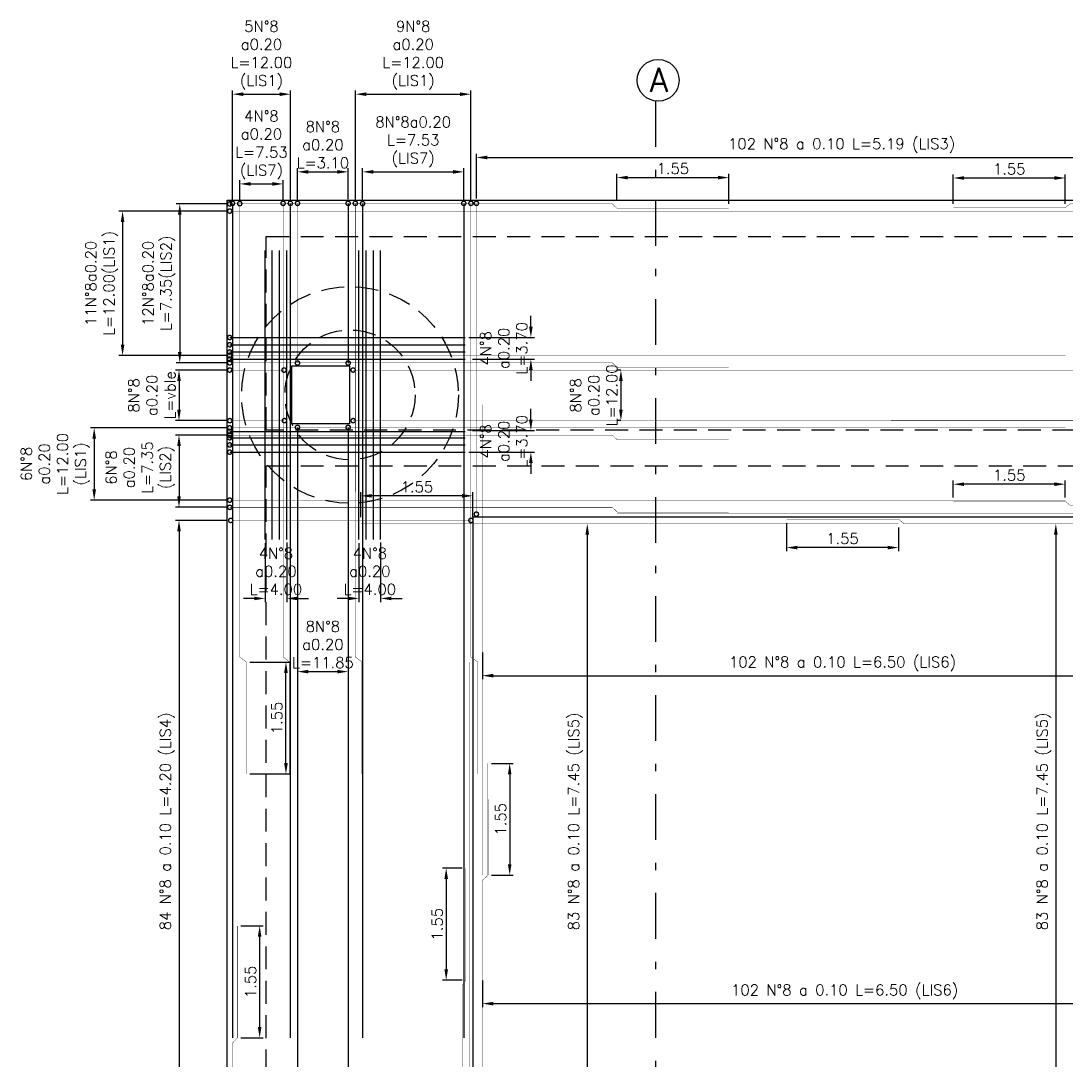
# Model space of a CAD drawing. Header units: metres. Extents: x 1080427 to 1081241, y 976768 to 977288.
# Drawn here: x 1080796.43 to 1080810.9, y 977035.51 to 977049.89 of the extents above; entities that cross this region are included whole.
import ezdxf

# ---------------------------------------------------------------- set-up
doc = ezdxf.new("R2010")
doc.units = ezdxf.units.M
doc.header["$LTSCALE"] = 25.4
doc.linetypes.add('DASHDOT', pattern=[1, 0.5, -0.25, 0, -0.25])
doc.linetypes.add('HIDDEN', pattern=[0.375, 0.25, -0.125])
for name, color, linetype in [('CIRCULOCONTRAP', 130, 'Continuous'), ('CONTRAPESO', 3, 'Continuous'), ('DIMCONTRAPESO', 1, 'Continuous'), ('PROY', 9, 'HIDDEN'), ('R175COTR', 7, 'Continuous'), ('REF', 6, 'Continuous'), ('REF H', 6, 'Continuous')]:
    doc.layers.add(name, color=color, linetype=linetype)
doc.layers.add('COTA', color=1, linetype='Continuous', lineweight=30)
doc.layers.add('EJECONTRAPESO', color=41, linetype='DASHDOT', lineweight=30)
doc.styles.add('romans', font='romans.shx')
doc.dimstyles.new('Copy 75', dxfattribs={"dimtxt": 0.15, "dimasz": 0.15, "dimexe": 0.05, "dimexo": 0.05, "dimgap": 0.05, "dimtad": 1, "dimzin": 0, "dimdsep": 46, "dimtxsty": 'romans', "dimcen": 0.002, "dimclrd": 1, "dimclre": 1, "dimclrt": 3, "dimadec": 4, "dimazin": 0, "dimtfac": 1, "dimtofl": 0, "dimtmove": 1, "dimatfit": 3, "dimfxl": 1, "dimtolj": 1, "dimtzin": 0, "dimarcsym": 1})

# ---------------------------------------------------------------- blocks, each defined once
blk = doc.blocks.new('*D1094')
at = {"layer": 'Defpoints', "color": 0, "transparency": 16777216}
for p in [(1080812.85, 977048.001), (1080802.738, 977047.382), (1080812.85, 977047.373)]:
    blk.add_point(p, dxfattribs=at)
at = {"layer": 'DIMCONTRAPESO', "color": 1, "lineweight": -2, "transparency": 16777216}
for p, q in [((1080802.738, 977047.432), (1080802.738, 977048.051)), ((1080802.888, 977048.001), (1080812.7, 977048.001)), ((1080812.85, 977047.423), (1080812.85, 977048.051))]:
    blk.add_line(p, q, dxfattribs=at)
at = {"layer": 'DIMCONTRAPESO', "color": 1, "transparency": 16777216}
for points in [[(1080802.888, 977048.026), (1080802.888, 977047.976), (1080802.738, 977048.001)], [(1080812.7, 977048.026), (1080812.7, 977047.976), (1080812.85, 977048.001)]]:
    blk.add_solid(points, dxfattribs=at)
at = {"layer": 'DIMCONTRAPESO', "color": 3, "transparency": 16777216, "insert": (1080807.794, 977048.166), "char_height": 0.15, "attachment_point": 5, "style": 'romans'}
blk.add_mtext('\\A1;102 N°8 a 0.10 L=5.19 (LIS3) ', dxfattribs=at)
blk = doc.blocks.new('*D1095')
at = {"layer": 'Defpoints', "color": 0, "transparency": 16777216}
for p in [(1080806.231, 977047.723), (1080804.683, 977047.355), (1080806.231, 977047.308)]:
    blk.add_point(p, dxfattribs=at)
at = {"layer": 'DIMCONTRAPESO', "color": 1, "lineweight": -2, "transparency": 16777216}
for p, q in [((1080804.683, 977047.405), (1080804.683, 977047.773)), ((1080804.833, 977047.723), (1080806.081, 977047.723)), ((1080806.231, 977047.358), (1080806.231, 977047.773))]:
    blk.add_line(p, q, dxfattribs=at)
at = {"layer": 'DIMCONTRAPESO', "color": 1, "transparency": 16777216}
for points in [[(1080804.833, 977047.748), (1080804.833, 977047.698), (1080804.683, 977047.723)], [(1080806.081, 977047.748), (1080806.081, 977047.698), (1080806.231, 977047.723)]]:
    blk.add_solid(points, dxfattribs=at)
at = {"layer": 'DIMCONTRAPESO', "color": 3, "transparency": 16777216, "insert": (1080805.457, 977047.848), "char_height": 0.15, "attachment_point": 5, "style": 'romans'}
blk.add_mtext('\\A1;1.55', dxfattribs=at)
blk = doc.blocks.new('*D1140')
at = {"layer": 'Defpoints', "color": 0, "transparency": 16777216}
for p in [(1080809.338, 977047.717), (1080809.338, 977047.308), (1080810.888, 977047.309)]:
    blk.add_point(p, dxfattribs=at)
at = {"layer": 'DIMCONTRAPESO', "color": 1, "lineweight": -2, "transparency": 16777216}
for p, q in [((1080809.338, 977047.358), (1080809.338, 977047.767)), ((1080810.738, 977047.717), (1080809.488, 977047.717)), ((1080810.888, 977047.359), (1080810.888, 977047.767))]:
    blk.add_line(p, q, dxfattribs=at)
at = {"layer": 'DIMCONTRAPESO', "color": 1, "transparency": 16777216}
for points in [[(1080809.488, 977047.742), (1080809.488, 977047.692), (1080809.338, 977047.717)], [(1080810.738, 977047.742), (1080810.738, 977047.692), (1080810.888, 977047.717)]]:
    blk.add_solid(points, dxfattribs=at)
at = {"layer": 'DIMCONTRAPESO', "color": 3, "transparency": 16777216, "insert": (1080810.113, 977047.842), "char_height": 0.15, "attachment_point": 5, "style": 'romans'}
blk.add_mtext('\\A1;1.55', dxfattribs=at)
blk = doc.blocks.new('*D1097')
at = {"layer": 'Defpoints', "color": 0, "transparency": 16777216}
for p in [(1080799.324, 977044.259), (1080797.448, 977043.259), (1080799.324, 977043.259)]:
    blk.add_point(p, dxfattribs=at)
at = {"layer": 'DIMCONTRAPESO', "color": 1, "lineweight": -2, "transparency": 16777216}
for p, q in [((1080799.274, 977044.259), (1080797.398, 977044.259)), ((1080797.448, 977044.109), (1080797.448, 977043.409)), ((1080799.274, 977043.259), (1080797.398, 977043.259))]:
    blk.add_line(p, q, dxfattribs=at)
at = {"layer": 'DIMCONTRAPESO', "color": 1, "transparency": 16777216}
for points in [[(1080797.423, 977044.109), (1080797.473, 977044.109), (1080797.448, 977044.259)], [(1080797.423, 977043.409), (1080797.473, 977043.409), (1080797.448, 977043.259)]]:
    blk.add_solid(points, dxfattribs=at)
at = {"layer": 'DIMCONTRAPESO', "color": 3, "transparency": 16777216, "insert": (1080796.909, 977043.759), "char_height": 0.15, "attachment_point": 5, "rotation": 90, "style": 'romans'}
blk.add_mtext('\\A1;6N°8\\Pa0.20\\PL=12.00\\P(LIS1) ', dxfattribs=at)
blk = doc.blocks.new('*D1098')
at = {"layer": 'Defpoints', "color": 0, "transparency": 16777216}
for p in [(1080799.325, 977044.159), (1080798.622, 977043.159), (1080799.325, 977043.159)]:
    blk.add_point(p, dxfattribs=at)
at = {"layer": 'DIMCONTRAPESO', "color": 1, "lineweight": -2, "transparency": 16777216}
for p, q in [((1080799.275, 977044.159), (1080798.572, 977044.159)), ((1080798.622, 977044.009), (1080798.622, 977043.309)), ((1080799.275, 977043.159), (1080798.572, 977043.159))]:
    blk.add_line(p, q, dxfattribs=at)
at = {"layer": 'DIMCONTRAPESO', "color": 1, "transparency": 16777216}
for points in [[(1080798.597, 977044.009), (1080798.647, 977044.009), (1080798.622, 977044.159)], [(1080798.597, 977043.309), (1080798.647, 977043.309), (1080798.622, 977043.159)]]:
    blk.add_solid(points, dxfattribs=at)
at = {"layer": 'DIMCONTRAPESO', "color": 3, "transparency": 16777216, "insert": (1080798.083, 977043.709), "char_height": 0.15, "attachment_point": 5, "rotation": 90, "style": 'romans'}
blk.add_mtext('\\A1;6N°8\\Pa0.20\\PL=7.35\\P(LIS2) ', dxfattribs=at)
blk = doc.blocks.new('*D1100')
at = {"layer": 'Defpoints', "color": 0, "transparency": 16777216}
for p in [(1080802.821, 977036.66), (1080812.85, 977036.391), (1080812.85, 977036.29)]:
    blk.add_point(p, dxfattribs=at)
at = {"layer": 'DIMCONTRAPESO', "color": 1, "lineweight": -2, "transparency": 16777216}
for p, q in [((1080802.821, 977036.61), (1080802.821, 977036.24)), ((1080802.971, 977036.29), (1080812.7, 977036.29)), ((1080812.85, 977036.341), (1080812.85, 977036.24))]:
    blk.add_line(p, q, dxfattribs=at)
at = {"layer": 'DIMCONTRAPESO', "color": 1, "transparency": 16777216}
for points in [[(1080802.971, 977036.315), (1080802.971, 977036.265), (1080802.821, 977036.29)], [(1080812.7, 977036.315), (1080812.7, 977036.265), (1080812.85, 977036.29)]]:
    blk.add_solid(points, dxfattribs=at)
at = {"layer": 'DIMCONTRAPESO', "color": 3, "transparency": 16777216, "insert": (1080807.836, 977036.454), "char_height": 0.15, "attachment_point": 5, "style": 'romans'}
blk.add_mtext('\\A1;102 N°8 a 0.10 L=6.50 (LIS6) ', dxfattribs=at)
blk = doc.blocks.new('*D1101')
at = {"layer": 'Defpoints', "color": 0, "transparency": 16777216}
for p in [(1080799.337, 977042.978), (1080798.622, 977034.648), (1080799.338, 977034.648)]:
    blk.add_point(p, dxfattribs=at)
at = {"layer": 'DIMCONTRAPESO', "color": 1, "lineweight": -2, "transparency": 16777216}
for p, q in [((1080799.287, 977042.978), (1080798.572, 977042.978)), ((1080798.622, 977042.828), (1080798.622, 977034.798)), ((1080799.288, 977034.648), (1080798.572, 977034.648))]:
    blk.add_line(p, q, dxfattribs=at)
at = {"layer": 'DIMCONTRAPESO', "color": 1, "transparency": 16777216}
for points in [[(1080798.597, 977042.828), (1080798.647, 977042.828), (1080798.622, 977042.978)], [(1080798.597, 977034.798), (1080798.647, 977034.798), (1080798.622, 977034.648)]]:
    blk.add_solid(points, dxfattribs=at)
at = {"layer": 'DIMCONTRAPESO', "color": 3, "transparency": 16777216, "insert": (1080798.458, 977038.813), "char_height": 0.15, "attachment_point": 5, "rotation": 90, "style": 'romans'}
blk.add_mtext('\\A1;84 N°8 a 0.10 L=4.20 (LIS4) ', dxfattribs=at)
blk = doc.blocks.new('e1')
at = {"layer": 'REF', "ltscale": 0.1, "const_width": 0.005}
blk.add_lwpolyline([(1080763.084, 977044.369), (1080763.084, 977048.654)], dxfattribs=at)
at = {"layer": 'REF H', "ltscale": 0.1, "const_width": 0.06}
for points in [[(1080763.075, 977048.662, -1), (1080763.094, 977048.662, -1)], [(1080763.075, 977044.36, -1), (1080763.094, 977044.36, -1)]]:
    blk.add_lwpolyline(points, format="xyb", close=True, dxfattribs=at)
blk = doc.blocks.new('*D1112')
at = {"layer": 'COTA', "color": 1, "lineweight": -2, "transparency": 16777216}
for p, q in [((1080801.14, 977043.024), (1080801.14, 977043.368)), ((1080802.54, 977043.318), (1080801.29, 977043.318)), ((1080802.69, 977043.024), (1080802.69, 977043.368))]:
    blk.add_line(p, q, dxfattribs=at)
at = {"layer": 'COTA', "color": 1, "transparency": 16777216}
for points in [[(1080801.29, 977043.343), (1080801.29, 977043.293), (1080801.14, 977043.318)], [(1080802.54, 977043.343), (1080802.54, 977043.293), (1080802.69, 977043.318)]]:
    blk.add_solid(points, dxfattribs=at)
at = {"layer": 'Defpoints', "color": 0, "transparency": 16777216}
for p in [(1080801.14, 977043.318), (1080801.14, 977042.974), (1080802.69, 977042.974)]:
    blk.add_point(p, dxfattribs=at)
at = {"layer": 'COTA', "color": 3, "transparency": 16777216, "insert": (1080801.915, 977043.443), "char_height": 0.15, "attachment_point": 5, "style": 'romans'}
blk.add_mtext('\\A1;1.55', dxfattribs=at)
blk = doc.blocks.new('E2')
at = {"layer": 'REF', "ltscale": 0.1, "const_width": 0.005}
blk.add_lwpolyline([(1080759.636, 977034.558), (1080762.933, 977034.558)], dxfattribs=at)
at = {"layer": 'REF H', "ltscale": 0.1, "const_width": 0.06}
for points in [[(1080759.608, 977034.558, 1), (1080759.627, 977034.558, 1)], [(1080762.933, 977034.558, 1), (1080762.952, 977034.558, 1)]]:
    blk.add_lwpolyline(points, format="xyb", close=True, dxfattribs=at)
blk = doc.blocks.new('*D1142')
at = {"layer": 'COTA', "color": 1, "lineweight": -2, "transparency": 16777216}
for p, q in [((1080799.463, 977047.412), (1080799.463, 977047.685)), ((1080800.063, 977047.416), (1080800.063, 977047.685)), ((1080799.613, 977047.635), (1080799.913, 977047.635))]:
    blk.add_line(p, q, dxfattribs=at)
at = {"layer": 'COTA', "color": 1, "transparency": 16777216}
for points in [[(1080799.613, 977047.66), (1080799.613, 977047.61), (1080799.463, 977047.635)], [(1080799.913, 977047.66), (1080799.913, 977047.61), (1080800.063, 977047.635)]]:
    blk.add_solid(points, dxfattribs=at)
at = {"layer": 'Defpoints', "color": 0, "transparency": 16777216}
for p in [(1080800.063, 977047.635), (1080799.463, 977047.362), (1080800.063, 977047.366)]:
    blk.add_point(p, dxfattribs=at)
at = {"layer": 'COTA', "color": 3, "transparency": 16777216, "insert": (1080799.763, 977048.175), "char_height": 0.15, "attachment_point": 5, "style": 'romans'}
blk.add_mtext('\\A1;4N°8\\Pa0.20\\PL=7.53\\P(LIS7) ', dxfattribs=at)
blk = doc.blocks.new('*D1143')
at = {"layer": 'COTA', "color": 1, "lineweight": -2, "transparency": 16777216}
for p, q in [((1080799.363, 977047.416), (1080799.363, 977048.927)), ((1080799.513, 977048.877), (1080800.013, 977048.877)), ((1080800.163, 977047.416), (1080800.163, 977048.927))]:
    blk.add_line(p, q, dxfattribs=at)
at = {"layer": 'COTA', "color": 1, "transparency": 16777216}
for points in [[(1080799.513, 977048.902), (1080799.513, 977048.852), (1080799.363, 977048.877)], [(1080800.013, 977048.902), (1080800.013, 977048.852), (1080800.163, 977048.877)]]:
    blk.add_solid(points, dxfattribs=at)
at = {"layer": 'Defpoints', "color": 0, "transparency": 16777216}
for p in [(1080800.163, 977048.877), (1080799.363, 977047.366), (1080800.163, 977047.366)]:
    blk.add_point(p, dxfattribs=at)
at = {"layer": 'COTA', "color": 3, "transparency": 16777216, "insert": (1080799.763, 977049.416), "char_height": 0.15, "attachment_point": 5, "style": 'romans'}
blk.add_mtext('\\A1;5N°8\\Pa0.20\\PL=12.00\\P(LIS1) ', dxfattribs=at)
blk = doc.blocks.new('*D1116')
at = {"layer": 'COTA', "color": 1, "lineweight": -2, "transparency": 16777216}
blk.add_line((1080810.758, 977042.782), (1080810.758, 977034.843), dxfattribs=at)
at = {"layer": 'COTA', "color": 1, "transparency": 16777216}
for points in [[(1080810.733, 977042.782), (1080810.783, 977042.782), (1080810.758, 977042.932)], [(1080810.733, 977034.843), (1080810.783, 977034.843), (1080810.758, 977034.693)]]:
    blk.add_solid(points, dxfattribs=at)
at = {"layer": 'Defpoints', "color": 0, "transparency": 16777216}
for p in [(1080810.758, 977042.932), (1080810.758, 977034.693), (1080810.758, 977034.693)]:
    blk.add_point(p, dxfattribs=at)
at = {"layer": 'COTA', "color": 3, "transparency": 16777216, "insert": (1080810.594, 977038.812), "char_height": 0.15, "attachment_point": 5, "rotation": 90, "style": 'romans'}
blk.add_mtext('\\A1;83 N°8 a 0.10 L=7.45 (LIS5) ', dxfattribs=at)
blk = doc.blocks.new('*D1117')
at = {"layer": 'Defpoints', "color": 0, "transparency": 16777216}
for p in [(1080802.821, 977041.199), (1080812.79, 977040.93), (1080812.79, 977040.829)]:
    blk.add_point(p, dxfattribs=at)
at = {"layer": 'DIMCONTRAPESO', "color": 1, "lineweight": -2, "transparency": 16777216}
for p, q in [((1080802.821, 977041.149), (1080802.821, 977040.779)), ((1080812.79, 977040.88), (1080812.79, 977040.779)), ((1080802.971, 977040.829), (1080812.64, 977040.829))]:
    blk.add_line(p, q, dxfattribs=at)
at = {"layer": 'DIMCONTRAPESO', "color": 1, "transparency": 16777216}
for points in [[(1080802.971, 977040.854), (1080802.971, 977040.804), (1080802.821, 977040.829)], [(1080812.64, 977040.854), (1080812.64, 977040.804), (1080812.79, 977040.829)]]:
    blk.add_solid(points, dxfattribs=at)
at = {"layer": 'DIMCONTRAPESO', "color": 3, "transparency": 16777216, "insert": (1080807.806, 977040.993), "char_height": 0.15, "attachment_point": 5, "style": 'romans'}
blk.add_mtext('\\A1;102 N°8 a 0.10 L=6.50 (LIS6) ', dxfattribs=at)
blk = doc.blocks.new('*D1118')
at = {"layer": 'COTA', "color": 1, "lineweight": -2, "transparency": 16777216}
blk.add_line((1080804.273, 977042.782), (1080804.273, 977034.843), dxfattribs=at)
at = {"layer": 'COTA', "color": 1, "transparency": 16777216}
for points in [[(1080804.248, 977042.782), (1080804.298, 977042.782), (1080804.273, 977042.932)], [(1080804.248, 977034.843), (1080804.298, 977034.843), (1080804.273, 977034.693)]]:
    blk.add_solid(points, dxfattribs=at)
at = {"layer": 'Defpoints', "color": 0, "transparency": 16777216}
for p in [(1080804.273, 977042.932), (1080804.273, 977034.693), (1080804.273, 977034.693)]:
    blk.add_point(p, dxfattribs=at)
at = {"layer": 'COTA', "color": 3, "transparency": 16777216, "insert": (1080804.109, 977038.812), "char_height": 0.15, "attachment_point": 5, "rotation": 90, "style": 'romans'}
blk.add_mtext('\\A1;83 N°8 a 0.10 L=7.45 (LIS5) ', dxfattribs=at)
blk = doc.blocks.new('*D1119')
at = {"layer": 'COTA', "color": 1, "lineweight": -2, "transparency": 16777216}
for p, q in [((1080807.03, 977042.942), (1080807.03, 977042.552)), ((1080808.58, 977042.882), (1080808.58, 977042.552)), ((1080808.43, 977042.602), (1080807.18, 977042.602))]:
    blk.add_line(p, q, dxfattribs=at)
at = {"layer": 'COTA', "color": 1, "transparency": 16777216}
for points in [[(1080807.18, 977042.627), (1080807.18, 977042.577), (1080807.03, 977042.602)], [(1080808.43, 977042.627), (1080808.43, 977042.577), (1080808.58, 977042.602)]]:
    blk.add_solid(points, dxfattribs=at)
at = {"layer": 'Defpoints', "color": 0, "transparency": 16777216}
for p in [(1080807.03, 977042.992), (1080808.58, 977042.932), (1080807.03, 977042.602)]:
    blk.add_point(p, dxfattribs=at)
at = {"layer": 'COTA', "color": 3, "transparency": 16777216, "insert": (1080807.805, 977042.727), "char_height": 0.15, "attachment_point": 5, "style": 'romans'}
blk.add_mtext('\\A1;1.55', dxfattribs=at)
blk = doc.blocks.new('*D1128')
at = {"layer": 'COTA', "color": 1, "lineweight": -2, "transparency": 16777216}
for p, q in [((1080799.604, 977041.018), (1080800.152, 977041.018)), ((1080800.102, 977039.619), (1080800.102, 977040.868)), ((1080799.603, 977039.469), (1080800.152, 977039.469))]:
    blk.add_line(p, q, dxfattribs=at)
at = {"layer": 'COTA', "color": 1, "transparency": 16777216}
for points in [[(1080800.077, 977040.868), (1080800.127, 977040.868), (1080800.102, 977041.018)], [(1080800.077, 977039.619), (1080800.127, 977039.619), (1080800.102, 977039.469)]]:
    blk.add_solid(points, dxfattribs=at)
at = {"layer": 'Defpoints', "color": 0, "transparency": 16777216}
for p in [(1080799.554, 977041.018), (1080800.102, 977041.018), (1080799.553, 977039.469)]:
    blk.add_point(p, dxfattribs=at)
at = {"layer": 'COTA', "color": 3, "transparency": 16777216, "insert": (1080799.977, 977040.243), "char_height": 0.15, "attachment_point": 5, "rotation": 90, "style": 'romans'}
blk.add_mtext('\\A1;1.55', dxfattribs=at)
blk = doc.blocks.new('*D1146')
at = {"layer": 'COTA', "color": 1, "lineweight": -2, "transparency": 16777216}
for p, q in [((1080802.948, 977039.615), (1080803.249, 977039.615)), ((1080803.199, 977039.465), (1080803.199, 977038.216)), ((1080802.949, 977038.066), (1080803.249, 977038.066))]:
    blk.add_line(p, q, dxfattribs=at)
at = {"layer": 'COTA', "color": 1, "transparency": 16777216}
for points in [[(1080803.174, 977039.465), (1080803.224, 977039.465), (1080803.199, 977039.615)], [(1080803.174, 977038.216), (1080803.224, 977038.216), (1080803.199, 977038.066)]]:
    blk.add_solid(points, dxfattribs=at)
at = {"layer": 'Defpoints', "color": 0, "transparency": 16777216}
for p in [(1080802.898, 977039.615), (1080802.899, 977038.066), (1080803.199, 977038.066)]:
    blk.add_point(p, dxfattribs=at)
at = {"layer": 'COTA', "color": 3, "transparency": 16777216, "insert": (1080803.074, 977038.841), "char_height": 0.15, "attachment_point": 5, "rotation": 90, "style": 'romans'}
blk.add_mtext('\\A1;1.55', dxfattribs=at)
blk = doc.blocks.new('*D1147')
at = {"layer": 'COTA', "color": 1, "lineweight": -2, "transparency": 16777216}
for p, q in [((1080802.54, 977038.164), (1080802.27, 977038.164)), ((1080802.32, 977038.014), (1080802.32, 977036.764)), ((1080802.54, 977036.614), (1080802.27, 977036.614))]:
    blk.add_line(p, q, dxfattribs=at)
at = {"layer": 'COTA', "color": 1, "transparency": 16777216}
for points in [[(1080802.295, 977038.014), (1080802.345, 977038.014), (1080802.32, 977038.164)], [(1080802.295, 977036.764), (1080802.345, 977036.764), (1080802.32, 977036.614)]]:
    blk.add_solid(points, dxfattribs=at)
at = {"layer": 'Defpoints', "color": 0, "transparency": 16777216}
for p in [(1080802.59, 977038.164), (1080802.32, 977036.614), (1080802.59, 977036.614)]:
    blk.add_point(p, dxfattribs=at)
at = {"layer": 'COTA', "color": 3, "transparency": 16777216, "insert": (1080802.195, 977037.389), "char_height": 0.15, "attachment_point": 5, "rotation": 90, "style": 'romans'}
blk.add_mtext('\\A1;1.55', dxfattribs=at)
blk = doc.blocks.new('*D1148')
at = {"layer": 'COTA', "color": 1, "lineweight": -2, "transparency": 16777216}
for p, q in [((1080799.479, 977037.366), (1080799.788, 977037.366)), ((1080799.738, 977037.216), (1080799.738, 977035.966)), ((1080799.479, 977035.816), (1080799.788, 977035.816))]:
    blk.add_line(p, q, dxfattribs=at)
at = {"layer": 'COTA', "color": 1, "transparency": 16777216}
for points in [[(1080799.713, 977037.216), (1080799.763, 977037.216), (1080799.738, 977037.366)], [(1080799.713, 977035.966), (1080799.763, 977035.966), (1080799.738, 977035.816)]]:
    blk.add_solid(points, dxfattribs=at)
at = {"layer": 'Defpoints', "color": 0, "transparency": 16777216}
for p in [(1080799.429, 977037.366), (1080799.429, 977035.816), (1080799.738, 977035.816)]:
    blk.add_point(p, dxfattribs=at)
at = {"layer": 'COTA', "color": 3, "transparency": 16777216, "insert": (1080799.613, 977036.591), "char_height": 0.15, "attachment_point": 5, "rotation": 90, "style": 'romans'}
blk.add_mtext('\\A1;1.55', dxfattribs=at)
blk = doc.blocks.new('*D1153')
at = {"layer": 'COTA', "color": 1, "lineweight": -2, "transparency": 16777216}
for p, q in [((1080809.338, 977043.294), (1080809.338, 977043.529)), ((1080810.738, 977043.479), (1080809.488, 977043.479)), ((1080810.888, 977043.294), (1080810.888, 977043.529))]:
    blk.add_line(p, q, dxfattribs=at)
at = {"layer": 'COTA', "color": 1, "transparency": 16777216}
for points in [[(1080809.488, 977043.504), (1080809.488, 977043.454), (1080809.338, 977043.479)], [(1080810.738, 977043.504), (1080810.738, 977043.454), (1080810.888, 977043.479)]]:
    blk.add_solid(points, dxfattribs=at)
at = {"layer": 'Defpoints', "color": 0, "transparency": 16777216}
for p in [(1080809.338, 977043.479), (1080809.338, 977043.244), (1080810.888, 977043.244)]:
    blk.add_point(p, dxfattribs=at)
at = {"layer": 'COTA', "color": 3, "transparency": 16777216, "insert": (1080810.113, 977043.604), "char_height": 0.15, "attachment_point": 5, "style": 'romans'}
blk.add_mtext('\\A1;1.55', dxfattribs=at)
blk = doc.blocks.new('*D1129')
at = {"layer": 'Defpoints', "color": 0, "transparency": 16777216}
for p in [(1080799.324, 977047.259), (1080797.841, 977045.259), (1080799.333, 977045.259)]:
    blk.add_point(p, dxfattribs=at)
at = {"layer": 'DIMCONTRAPESO', "color": 1, "lineweight": -2, "transparency": 16777216}
for p, q in [((1080799.274, 977047.259), (1080797.791, 977047.259)), ((1080797.841, 977047.109), (1080797.841, 977045.409)), ((1080799.283, 977045.259), (1080797.791, 977045.259))]:
    blk.add_line(p, q, dxfattribs=at)
at = {"layer": 'DIMCONTRAPESO', "color": 1, "transparency": 16777216}
for points in [[(1080797.816, 977047.109), (1080797.866, 977047.109), (1080797.841, 977047.259)], [(1080797.816, 977045.409), (1080797.866, 977045.409), (1080797.841, 977045.259)]]:
    blk.add_solid(points, dxfattribs=at)
at = {"layer": 'DIMCONTRAPESO', "color": 3, "transparency": 16777216, "insert": (1080797.552, 977046.259), "char_height": 0.15, "attachment_point": 5, "rotation": 90, "style": 'romans'}
blk.add_mtext('\\A1;11N°8a0.20\\PL=12.00(LIS1) ', dxfattribs=at)
blk = doc.blocks.new('*D1130')
at = {"layer": 'Defpoints', "color": 0, "transparency": 16777216}
for p in [(1080799.325, 977047.359), (1080798.632, 977045.159), (1080799.334, 977045.159)]:
    blk.add_point(p, dxfattribs=at)
at = {"layer": 'DIMCONTRAPESO', "color": 1, "lineweight": -2, "transparency": 16777216}
for p, q in [((1080799.275, 977047.359), (1080798.582, 977047.359)), ((1080798.632, 977047.209), (1080798.632, 977045.309)), ((1080799.284, 977045.159), (1080798.582, 977045.159))]:
    blk.add_line(p, q, dxfattribs=at)
at = {"layer": 'DIMCONTRAPESO', "color": 1, "transparency": 16777216}
for points in [[(1080798.607, 977047.209), (1080798.657, 977047.209), (1080798.632, 977047.359)], [(1080798.607, 977045.309), (1080798.657, 977045.309), (1080798.632, 977045.159)]]:
    blk.add_solid(points, dxfattribs=at)
at = {"layer": 'DIMCONTRAPESO', "color": 3, "transparency": 16777216, "insert": (1080798.343, 977046.259), "char_height": 0.15, "attachment_point": 5, "rotation": 90, "style": 'romans'}
blk.add_mtext('\\A1;12N°8a0.20\\PL=7.35(LIS2) ', dxfattribs=at)
blk = doc.blocks.new('*D1131')
at = {"layer": 'Defpoints', "color": 0, "transparency": 16777216}
for p in [(1080799.325, 977045.059), (1080798.622, 977044.359), (1080799.325, 977044.359)]:
    blk.add_point(p, dxfattribs=at)
at = {"layer": 'DIMCONTRAPESO', "color": 1, "lineweight": -2, "transparency": 16777216}
for p, q in [((1080799.275, 977045.059), (1080798.572, 977045.059)), ((1080798.622, 977044.909), (1080798.622, 977044.509)), ((1080799.275, 977044.359), (1080798.572, 977044.359))]:
    blk.add_line(p, q, dxfattribs=at)
at = {"layer": 'DIMCONTRAPESO', "color": 1, "transparency": 16777216}
for points in [[(1080798.597, 977044.909), (1080798.647, 977044.909), (1080798.622, 977045.059)], [(1080798.597, 977044.509), (1080798.647, 977044.509), (1080798.622, 977044.359)]]:
    blk.add_solid(points, dxfattribs=at)
at = {"layer": 'DIMCONTRAPESO', "color": 3, "transparency": 16777216, "insert": (1080798.247, 977044.709), "char_height": 0.15, "attachment_point": 5, "rotation": 90, "style": 'romans'}
blk.add_mtext('\\A1;8N°8\\Pa0.20\\PL=vble', dxfattribs=at)
blk = doc.blocks.new('*D1132')
at = {"layer": 'Defpoints', "color": 0, "transparency": 16777216}
for p in [(1080804.788, 977045.059), (1080804.738, 977044.359), (1080804.788, 977044.359)]:
    blk.add_point(p, dxfattribs=at)
at = {"layer": 'DIMCONTRAPESO', "color": 1, "lineweight": -2, "transparency": 16777216}
for p, q in [((1080804.738, 977045.059), (1080804.688, 977045.059)), ((1080804.738, 977044.909), (1080804.738, 977044.509)), ((1080804.738, 977044.359), (1080804.688, 977044.359))]:
    blk.add_line(p, q, dxfattribs=at)
at = {"layer": 'DIMCONTRAPESO', "color": 1, "transparency": 16777216}
for points in [[(1080804.713, 977044.909), (1080804.763, 977044.909), (1080804.738, 977045.059)], [(1080804.713, 977044.509), (1080804.763, 977044.509), (1080804.738, 977044.359)]]:
    blk.add_solid(points, dxfattribs=at)
at = {"layer": 'DIMCONTRAPESO', "color": 3, "transparency": 16777216, "insert": (1080804.363, 977044.709), "char_height": 0.15, "attachment_point": 5, "rotation": 90, "style": 'romans'}
blk.add_mtext('\\A1;8N°8\\Pa0.20\\PL=12.00', dxfattribs=at)
blk = doc.blocks.new('*D1134')
at = {"layer": 'COTA', "color": 1, "lineweight": -2, "transparency": 16777216}
for p, q in [((1080801.163, 977047.412), (1080801.163, 977047.852)), ((1080801.313, 977047.802), (1080802.413, 977047.802)), ((1080802.563, 977047.416), (1080802.563, 977047.852))]:
    blk.add_line(p, q, dxfattribs=at)
at = {"layer": 'COTA', "color": 1, "transparency": 16777216}
for points in [[(1080801.313, 977047.827), (1080801.313, 977047.777), (1080801.163, 977047.802)], [(1080802.413, 977047.827), (1080802.413, 977047.777), (1080802.563, 977047.802)]]:
    blk.add_solid(points, dxfattribs=at)
at = {"layer": 'Defpoints', "color": 0, "transparency": 16777216}
for p in [(1080802.563, 977047.802), (1080801.163, 977047.362), (1080802.563, 977047.366)]:
    blk.add_point(p, dxfattribs=at)
at = {"layer": 'COTA', "color": 3, "transparency": 16777216, "insert": (1080801.863, 977048.217), "char_height": 0.15, "attachment_point": 5, "style": 'romans'}
blk.add_mtext('\\A1;8N°8a0.20\\PL=7.53\\P(LIS7) ', dxfattribs=at)
blk = doc.blocks.new('*D1135')
at = {"layer": 'COTA', "color": 1, "lineweight": -2, "transparency": 16777216}
for p, q in [((1080801.063, 977047.416), (1080801.063, 977048.927)), ((1080801.213, 977048.877), (1080802.513, 977048.877)), ((1080802.663, 977047.416), (1080802.663, 977048.927))]:
    blk.add_line(p, q, dxfattribs=at)
at = {"layer": 'COTA', "color": 1, "transparency": 16777216}
for points in [[(1080801.213, 977048.902), (1080801.213, 977048.852), (1080801.063, 977048.877)], [(1080802.513, 977048.902), (1080802.513, 977048.852), (1080802.663, 977048.877)]]:
    blk.add_solid(points, dxfattribs=at)
at = {"layer": 'Defpoints', "color": 0, "transparency": 16777216}
for p in [(1080802.663, 977048.877), (1080801.063, 977047.366), (1080802.663, 977047.366)]:
    blk.add_point(p, dxfattribs=at)
at = {"layer": 'COTA', "color": 3, "transparency": 16777216, "insert": (1080801.863, 977049.416), "char_height": 0.15, "attachment_point": 5, "style": 'romans'}
blk.add_mtext('\\A1;9N°8\\Pa0.20\\PL=12.00\\P(LIS1) ', dxfattribs=at)
blk = doc.blocks.new('*D1136')
at = {"layer": 'COTA', "color": 1, "lineweight": -2, "transparency": 16777216}
for p, q in [((1080800.263, 977047.416), (1080800.263, 977047.852)), ((1080800.413, 977047.802), (1080800.813, 977047.802)), ((1080800.963, 977047.426), (1080800.963, 977047.852))]:
    blk.add_line(p, q, dxfattribs=at)
at = {"layer": 'COTA', "color": 1, "transparency": 16777216}
for points in [[(1080800.413, 977047.827), (1080800.413, 977047.777), (1080800.263, 977047.802)], [(1080800.813, 977047.827), (1080800.813, 977047.777), (1080800.963, 977047.802)]]:
    blk.add_solid(points, dxfattribs=at)
at = {"layer": 'Defpoints', "color": 0, "transparency": 16777216}
for p in [(1080800.963, 977047.802), (1080800.963, 977047.376), (1080800.263, 977047.366)]:
    blk.add_point(p, dxfattribs=at)
at = {"layer": 'COTA', "color": 3, "transparency": 16777216, "insert": (1080800.613, 977048.177), "char_height": 0.15, "attachment_point": 5, "style": 'romans'}
blk.add_mtext('\\A1;8N°8\\Pa0.20\\PL=3.10', dxfattribs=at)
blk = doc.blocks.new('*D1137')
at = {"layer": 'COTA', "color": 1, "lineweight": -2, "transparency": 16777216}
for p, q in [((1080800.263, 977041.632), (1080800.263, 977040.835)), ((1080800.963, 977041.642), (1080800.963, 977040.835)), ((1080800.413, 977040.885), (1080800.813, 977040.885))]:
    blk.add_line(p, q, dxfattribs=at)
at = {"layer": 'COTA', "color": 1, "transparency": 16777216}
for points in [[(1080800.413, 977040.91), (1080800.413, 977040.86), (1080800.263, 977040.885)], [(1080800.813, 977040.91), (1080800.813, 977040.86), (1080800.963, 977040.885)]]:
    blk.add_solid(points, dxfattribs=at)
at = {"layer": 'Defpoints', "color": 0, "transparency": 16777216}
for p in [(1080800.263, 977041.682), (1080800.963, 977041.692), (1080800.963, 977040.885)]:
    blk.add_point(p, dxfattribs=at)
at = {"layer": 'COTA', "color": 3, "transparency": 16777216, "insert": (1080800.613, 977041.26), "char_height": 0.15, "attachment_point": 5, "style": 'romans'}
blk.add_mtext('\\A1;8N°8\\Pa0.20\\PL=11.85', dxfattribs=at)
blk = doc.blocks.new('*D1169')
at = {"layer": 'COTA', "color": 1, "lineweight": -2, "transparency": 16777216}
for p, q in [((1080801.113, 977042.665), (1080801.113, 977041.848)), ((1080801.413, 977042.67), (1080801.413, 977041.848)), ((1080800.963, 977041.898), (1080800.813, 977041.898)), ((1080801.563, 977041.898), (1080801.713, 977041.898))]:
    blk.add_line(p, q, dxfattribs=at)
at = {"layer": 'COTA', "color": 1, "transparency": 16777216}
for points in [[(1080800.963, 977041.923), (1080800.963, 977041.873), (1080801.113, 977041.898)], [(1080801.563, 977041.923), (1080801.563, 977041.873), (1080801.413, 977041.898)]]:
    blk.add_solid(points, dxfattribs=at)
at = {"layer": 'Defpoints', "color": 0, "transparency": 16777216}
for p in [(1080801.113, 977042.715), (1080801.413, 977042.72), (1080801.413, 977041.898)]:
    blk.add_point(p, dxfattribs=at)
at = {"layer": 'COTA', "color": 3, "transparency": 16777216, "insert": (1080801.263, 977042.273), "char_height": 0.15, "attachment_point": 5, "style": 'romans'}
blk.add_mtext('\\A1;4N°8\\Pa0.20\\PL=4.00', dxfattribs=at)
blk = doc.blocks.new('*D1170')
at = {"layer": 'COTA', "color": 1, "lineweight": -2, "transparency": 16777216}
for p, q in [((1080799.813, 977042.665), (1080799.813, 977041.848)), ((1080800.113, 977042.67), (1080800.113, 977041.848)), ((1080799.663, 977041.898), (1080799.513, 977041.898)), ((1080800.263, 977041.898), (1080800.413, 977041.898))]:
    blk.add_line(p, q, dxfattribs=at)
at = {"layer": 'COTA', "color": 1, "transparency": 16777216}
for points in [[(1080799.663, 977041.923), (1080799.663, 977041.873), (1080799.813, 977041.898)], [(1080800.263, 977041.923), (1080800.263, 977041.873), (1080800.113, 977041.898)]]:
    blk.add_solid(points, dxfattribs=at)
at = {"layer": 'Defpoints', "color": 0, "transparency": 16777216}
for p in [(1080799.813, 977042.715), (1080800.113, 977042.72), (1080800.113, 977041.898)]:
    blk.add_point(p, dxfattribs=at)
at = {"layer": 'COTA', "color": 3, "transparency": 16777216, "insert": (1080799.963, 977042.273), "char_height": 0.15, "attachment_point": 5, "style": 'romans'}
blk.add_mtext('\\A1;4N°8\\Pa0.20\\PL=4.00', dxfattribs=at)
blk = doc.blocks.new('*D1171')
at = {"layer": 'Defpoints', "color": 0, "transparency": 16777216}
for p in [(1080802.582, 977045.509), (1080802.632, 977045.209), (1080803.492, 977045.209)]:
    blk.add_point(p, dxfattribs=at)
at = {"layer": 'DIMCONTRAPESO', "color": 1, "lineweight": -2, "transparency": 16777216}
for p, q in [((1080803.492, 977045.659), (1080803.492, 977045.809)), ((1080802.632, 977045.509), (1080803.542, 977045.509)), ((1080802.682, 977045.209), (1080803.542, 977045.209)), ((1080803.492, 977045.059), (1080803.492, 977044.909))]:
    blk.add_line(p, q, dxfattribs=at)
at = {"layer": 'DIMCONTRAPESO', "color": 1, "transparency": 16777216}
for points in [[(1080803.467, 977045.659), (1080803.517, 977045.659), (1080803.492, 977045.509)], [(1080803.467, 977045.059), (1080803.517, 977045.059), (1080803.492, 977045.209)]]:
    blk.add_solid(points, dxfattribs=at)
at = {"layer": 'DIMCONTRAPESO', "color": 3, "transparency": 16777216, "insert": (1080803.117, 977045.359), "char_height": 0.15, "attachment_point": 5, "rotation": 90, "style": 'romans'}
blk.add_mtext('\\A1;4N°8\\Pa0.20\\PL=3.70', dxfattribs=at)
blk = doc.blocks.new('*D1172')
at = {"layer": 'Defpoints', "color": 0, "transparency": 16777216}
for p in [(1080802.632, 977044.222), (1080803.492, 977044.222), (1080802.582, 977043.922)]:
    blk.add_point(p, dxfattribs=at)
at = {"layer": 'DIMCONTRAPESO', "color": 1, "lineweight": -2, "transparency": 16777216}
for p, q in [((1080803.492, 977044.372), (1080803.492, 977044.522)), ((1080802.682, 977044.222), (1080803.542, 977044.222)), ((1080802.632, 977043.922), (1080803.542, 977043.922)), ((1080803.492, 977043.772), (1080803.492, 977043.622))]:
    blk.add_line(p, q, dxfattribs=at)
at = {"layer": 'DIMCONTRAPESO', "color": 1, "transparency": 16777216}
for points in [[(1080803.467, 977044.372), (1080803.517, 977044.372), (1080803.492, 977044.222)], [(1080803.467, 977043.772), (1080803.517, 977043.772), (1080803.492, 977043.922)]]:
    blk.add_solid(points, dxfattribs=at)
at = {"layer": 'DIMCONTRAPESO', "color": 3, "transparency": 16777216, "insert": (1080803.117, 977044.072), "char_height": 0.15, "attachment_point": 5, "rotation": 90, "style": 'romans'}
blk.add_mtext('\\A1;4N°8\\Pa0.20\\PL=3.70', dxfattribs=at)

msp = doc.modelspace()

# ---------------------------------------------------------------- linework, layer by layer
at = {"layer": 'CIRCULOCONTRAP'}
msp.add_circle((1080805.25369, 977049.068674), 0.289667, dxfattribs=at)
at = {"layer": 'CONTRAPESO'}
for points in [[(1080799.287628, 977047.408851), (1080799.287628, 977047.408851), (1080816.290355, 977047.408851), (1080816.290403, 977030.227706), (1080799.287672, 977030.227706), (1080799.287628, 977047.408851)], [(1080812.888791, 977043.023198), (1080802.69039, 977043.023746), (1080802.69039, 977034.617898), (1080812.890163, 977034.617898), (1080812.888791, 977043.023198)]]:
    msp.add_lwpolyline(points, dxfattribs=at)
msp.add_lwpolyline([(1080800.182173, 977045.115618), (1080800.982173, 977045.115618), (1080800.982173, 977044.315618), (1080800.182173, 977044.315618)], close=True, dxfattribs=at)
at = {"layer": 'EJECONTRAPESO', "ltscale": 0.05}
msp.add_lwpolyline([(1080805.217544, 977048.78127), (1080805.217591, 977029.244257)], dxfattribs=at)
at = {"layer": 'PROY', "color": 252, "ltscale": 0.05}
msp.add_lwpolyline([(1080799.287628, 977047.408851), (1080816.290359, 977047.408851), (1080816.290359, 977030.226909), (1080799.287628, 977030.227909)], close=True, dxfattribs=at)
at = {"layer": 'PROY', "color": 250, "ltscale": 0.05}
msp.add_lwpolyline([(1080815.790359, 977044.214043), (1080815.790359, 977044.228904), (1080799.830359, 977044.228904), (1080799.830359, 977046.908904), (1080815.790359, 977046.908904), (1080815.790359, 977044.214043)], dxfattribs=at)
msp.add_lwpolyline([(1080799.830359, 977033.907909), (1080799.830359, 977043.733757), (1080815.790359, 977043.733757), (1080815.790359, 977033.907909)], close=True, dxfattribs=at)
for radius in [1.5, 0.9]:
    msp.add_circle((1080800.988399, 977044.715618), radius, dxfattribs=at)
at = {"layer": 'REF', "ltscale": 0.1}
for p, q in [((1080799.362698, 977047.352444), (1080799.362687, 977035.81629)), ((1080800.162698, 977047.36629), (1080800.162687, 977035.81629)), ((1080800.962698, 977047.36629), (1080800.962696, 977045.156093)), ((1080801.162698, 977047.36629), (1080801.162687, 977035.81629)), ((1080802.562698, 977047.36629), (1080802.562687, 977035.81629)), ((1080799.812565, 977042.715624), (1080799.812565, 977046.715624)), ((1080799.912565, 977042.715624), (1080799.912565, 977046.715624)), ((1080800.012565, 977042.715624), (1080800.012565, 977046.715624)), ((1080800.112565, 977042.715624), (1080800.112565, 977046.715624)), ((1080801.112565, 977042.715625), (1080801.112565, 977046.715625)), ((1080801.212565, 977042.715625), (1080801.212565, 977046.715625)), ((1080801.312565, 977042.715625), (1080801.312565, 977046.715625)), ((1080801.412565, 977042.715625), (1080801.412565, 977046.715625)), ((1080799.323827, 977045.508977), (1080802.582175, 977045.508977)), ((1080799.323827, 977045.408977), (1080802.582175, 977045.408977)), ((1080799.323827, 977045.308977), (1080802.582175, 977045.308977)), ((1080799.323827, 977045.208977), (1080802.582175, 977045.208977)), ((1080799.323827, 977044.208972), (1080802.582176, 977044.208972)), ((1080800.262393, 977044.265628), (1080800.262382, 977033.316549)), ((1080800.962695, 977044.265618), (1080800.962684, 977033.31654)), ((1080799.323827, 977044.12226), (1080802.582175, 977044.12226)), ((1080799.323827, 977044.02226), (1080802.582175, 977044.02226)), ((1080799.323827, 977043.92226), (1080802.582175, 977043.92226))]:
    msp.add_line(p, q, dxfattribs=at)
at = {"layer": 'REF', "ltscale": 0.1, "const_width": 0.005}
for points in [[(1080800.153312, 977039.468604), (1080800.153653, 977041.018384), (1080800.062104, 977041.089288), (1080800.062675, 977047.36629)], [(1080800.262475, 977045.156093), (1080800.262675, 977047.36629)], [(1080801.153312, 977039.468604), (1080801.153653, 977041.018384), (1080801.062104, 977041.089288), (1080801.062675, 977047.36629)], [(1080802.753312, 977039.468604), (1080802.753653, 977041.018384), (1080802.662104, 977041.089288), (1080802.662675, 977047.36629)], [(1080799.323827, 977047.259134), (1080810.887573, 977047.258851)], [(1080806.231181, 977047.291498), (1080804.690312, 977047.291743), (1080804.619419, 977047.358851), (1080799.325019, 977047.358851)], [(1080799.553312, 977039.468604), (1080799.553653, 977041.018384), (1080799.462104, 977041.089288), (1080799.462673, 977047.346941)], [(1080816.240355, 977047.258849), (1080804.690352, 977047.258565)], [(1080809.337745, 977047.308414), (1080810.887613, 977047.308659), (1080810.958506, 977047.358565), (1080816.240358, 977047.358565)], [(1080799.323827, 977045.259134), (1080810.887573, 977045.258851)], [(1080799.323827, 977045.059134), (1080800.075911, 977045.059115)], [(1080806.231181, 977045.091498), (1080804.690312, 977045.091743), (1080804.619419, 977045.158851), (1080799.325019, 977045.158851)], [(1080801.032173, 977045.059092), (1080812.582173, 977045.058809)], [(1080802.821453, 977044.57867), (1080802.821453, 977038.065873)], [(1080800.081017, 977044.358851), (1080799.325019, 977044.358851)], [(1080801.032275, 977044.358851), (1080812.582275, 977044.358568)], [(1080799.323827, 977044.259134), (1080810.887573, 977044.258851)], [(1080806.231181, 977044.091498), (1080804.690312, 977044.091743), (1080804.619419, 977044.158851), (1080799.325019, 977044.158851)], [(1080799.323827, 977043.259134), (1080810.887573, 977043.258851)], [(1080809.337745, 977043.243627), (1080810.887613, 977043.243872), (1080810.958506, 977043.183578), (1080816.240358, 977043.183578)], [(1080806.231181, 977043.091498), (1080804.690312, 977043.091743), (1080804.619419, 977043.158851), (1080799.325019, 977043.158851)], [(1080816.240355, 977043.073862), (1080804.690352, 977043.073579)], [(1080801.141473, 977042.932199), (1080808.579687, 977042.932199)], [(1080807.034753, 977042.992248), (1080808.584621, 977042.992492), (1080808.655514, 977042.932199), (1080814.438984, 977042.932199)], [(1080802.641124, 977030.269194), (1080802.641077, 977041.018384)], [(1080802.898416, 977039.615459), (1080802.898758, 977038.065679), (1080802.82086, 977037.994775), (1080802.821347, 977033.069923)], [(1080802.590057, 977038.163602), (1080802.590398, 977036.613822), (1080802.540507, 977036.542918), (1080802.541127, 977030.277909)], [(1080799.429143, 977037.365752), (1080799.429484, 977035.815972), (1080799.362105, 977035.745068), (1080799.362725, 977029.480059)]]:
    msp.add_lwpolyline(points, dxfattribs=at)
at = {"layer": 'REF H', "ltscale": 0.1, "const_width": 0.06}
for points in [[(1080799.315494, 977047.358851, 1), (1080799.334544, 977047.358851, 1)], [(1080799.353162, 977047.36629, 1), (1080799.372212, 977047.36629, 1)], [(1080799.453152, 977047.36241, -1), (1080799.472202, 977047.36241, -1)], [(1080800.05315, 977047.36629, -1), (1080800.0722, 977047.36629, -1)], [(1080800.153173, 977047.36629, -1), (1080800.172223, 977047.36629, -1)], [(1080800.25315, 977047.36629, -1), (1080800.2722, 977047.36629, -1)], [(1080800.953173, 977047.36629, -1), (1080800.972223, 977047.36629, -1)], [(1080801.05315, 977047.36629, 1), (1080801.0722, 977047.36629, 1)], [(1080801.15314, 977047.36241, -1), (1080801.17219, 977047.36241, -1)], [(1080802.553173, 977047.36629, 1), (1080802.572223, 977047.36629, 1)], [(1080802.65315, 977047.36629, -1), (1080802.6722, 977047.36629, -1)], [(1080799.315509, 977047.259134, 1), (1080799.334559, 977047.259134, 1)], [(1080799.314302, 977045.508977, 1), (1080799.333352, 977045.508977, 1)], [(1080799.314302, 977045.408977, 1), (1080799.333352, 977045.408977, 1)], [(1080799.314408, 977045.308977, 1), (1080799.333458, 977045.308977, 1)], [(1080799.314408, 977045.259134, 1), (1080799.333458, 977045.259134, 1)], [(1080799.314408, 977045.208977, 1), (1080799.333458, 977045.208977, 1)], [(1080799.315494, 977045.158851, 1), (1080799.334544, 977045.158851, 1)], [(1080799.314404, 977045.059134, 1), (1080799.333454, 977045.059134, 1)], [(1080800.066386, 977045.059115, 1), (1080800.085436, 977045.059115, 1)], [(1080800.25295, 977045.156093, 1), (1080800.272, 977045.156093, 1)], [(1080800.953171, 977045.156093, 1), (1080800.972221, 977045.156093, 1)], [(1080801.02275, 977045.059092, 1), (1080801.0418, 977045.059092, 1)], [(1080799.315494, 977044.358851, 1), (1080799.334544, 977044.358851, 1)], [(1080800.071492, 977044.358851, 1), (1080800.090542, 977044.358851, 1)], [(1080801.02275, 977044.358851, 1), (1080801.0418, 977044.358851, 1)], [(1080799.314302, 977044.259134, 1), (1080799.333352, 977044.259134, 1)], [(1080799.314409, 977044.208972, 1), (1080799.333459, 977044.208972, 1)], [(1080799.315494, 977044.158851, 1), (1080799.334544, 977044.158851, 1)], [(1080800.252868, 977044.265628, 1), (1080800.271918, 977044.265628, 1)], [(1080800.95317, 977044.265618, 1), (1080800.97222, 977044.265618, 1)], [(1080799.314302, 977044.02226, -1), (1080799.333352, 977044.02226, -1)], [(1080799.314408, 977044.12226, -1), (1080799.333458, 977044.12226, -1)], [(1080799.314302, 977043.92226, -1), (1080799.333352, 977043.92226, -1)], [(1080799.314359, 977043.259134, 1), (1080799.333409, 977043.259134, 1)], [(1080799.315552, 977043.158851, 1), (1080799.334602, 977043.158851, 1)]]:
    msp.add_lwpolyline(points, format="xyb", close=True, dxfattribs=at)

# ---------------------------------------------------------------- block references
at = {"layer": 'COTA', "color": 2}
for name, p in [('e1', (39.653559, -1.295465)), ('E2', (39.719992, 8.419802))]:
    msp.add_blockref(name, p, dxfattribs=at)

# ---------------------------------------------------------------- texts
at = {"layer": 'R175COTR', "insert": (1080805.136079, 977049.240515, 308.056641), "char_height": 0.33, "width": 0.41500103, "attachment_point": 1, "rotation": 359.9999637, "style": 'romans'}
msp.add_mtext('{\\C0;A}', dxfattribs=at)

# ---------------------------------------------------------------- dimensions: what is measured, and where the dimension line sits
at = {"layer": 'COTA', "color": 2}
for base, p1, p2, text, picture, middle in [((1080800.162698, 977048.87669), (1080799.362687, 977047.36629), (1080800.162698, 977047.36629), '5N°8\\Pa0.20\\PL=12.00\\P(LIS1) ', '*D1143', (1080799.762692, 977048.87669)), ((1080802.662675, 977048.876535), (1080801.062675, 977047.366135), (1080802.662675, 977047.36629), '9N°8\\Pa0.20\\PL=12.00\\P(LIS1) ', '*D1135', (1080801.862675, 977048.876535)), ((1080800.062675, 977047.6354), (1080799.462677, 977047.36241), (1080800.062675, 977047.36629), '4N°8\\Pa0.20\\PL=7.53\\P(LIS7) ', '*D1142', (1080799.762676, 977047.6354)), ((1080800.962698, 977047.802419), (1080800.262675, 977047.36629), (1080800.962698, 977047.375815), '8N°8\\Pa0.20\\PL=3.10', '*D1136', (1080800.612687, 977047.802419)), ((1080802.562698, 977047.802419), (1080801.162665, 977047.362255), (1080802.562698, 977047.36629), '8N°8a0.20\\PL=7.53\\P(LIS7) ', '*D1134', (1080801.862682, 977047.802419)), ((1080800.112565, 977041.897687), (1080799.812565, 977042.715471), (1080800.112565, 977042.719506), '4N°8\\Pa0.20\\PL=4.00', '*D1170', (1080799.962565, 977041.897687)), ((1080801.412565, 977041.897687), (1080801.112565, 977042.715471), (1080801.412565, 977042.719506), '4N°8\\Pa0.20\\PL=4.00', '*D1169', (1080801.262565, 977041.897687)), ((1080800.962698, 977040.88533), (1080800.262675, 977041.6824), (1080800.962698, 977041.691925), '8N°8\\Pa0.20\\PL=11.85', '*D1137', (1080800.612687, 977040.88533))]:
    dim = msp.add_linear_dim(base=base, p1=p1, p2=p2, text=text, dimstyle='Copy 75', dxfattribs=at)
    dim.commit()
    dim.dimension.update_dxf_attribs({"geometry": picture, "text_midpoint": middle, "dimtype": 160})
for base, p1, p2, picture, middle in [((1080809.337745, 977043.478562), (1080810.887613, 977043.243872), (1080809.337745, 977043.243627), '*D1153', (1080810.112679, 977043.603562)), ((1080801.14039, 977043.317758), (1080802.69039, 977042.973746), (1080801.14039, 977042.973746), '*D1112', (1080801.91539, 977043.442758)), ((1080807.029732, 977042.601735), (1080808.579687, 977042.932199), (1080807.029732, 977042.992247), '*D1119', (1080807.80471, 977042.726735))]:
    dim = msp.add_linear_dim(base=base, p1=p1, p2=p2, dimstyle='Copy 75', dxfattribs=at)
    dim.commit()
    dim.dimension.update_dxf_attribs({"geometry": picture, "text_midpoint": middle})
for base, p1, p2, picture, middle in [((1080804.273276, 977034.692678), (1080804.273276, 977042.932199), (1080804.273276, 977034.692678), '*D1118', (1080804.10899, 977038.812438)), ((1080810.758045, 977034.692678), (1080810.758045, 977042.932199), (1080810.758045, 977034.692678), '*D1116', (1080810.593759, 977038.812438))]:
    dim = msp.add_linear_dim(base=base, p1=p1, p2=p2, angle=90, text='83 N°8 a 0.10 L=7.45 (LIS5) ', dimstyle='Copy 75', dxfattribs=at)
    dim.commit()
    dim.dimension.update_dxf_attribs({"geometry": picture, "text_midpoint": middle})
for base, p1, p2, picture, middle in [((1080800.10178, 977041.018384), (1080799.553312, 977039.468604), (1080799.553653, 977041.018384), '*D1128', (1080799.97678, 977040.243494)), ((1080803.198573, 977038.065679), (1080802.898416, 977039.615459), (1080802.898758, 977038.065679), '*D1146', (1080803.073573, 977038.840569)), ((1080802.319887, 977036.613822), (1080802.590057, 977038.163602), (1080802.590398, 977036.613822), '*D1147', (1080802.194887, 977037.388712)), ((1080799.738108, 977035.815972), (1080799.429143, 977037.365752), (1080799.429484, 977035.815972), '*D1148', (1080799.613108, 977036.590862))]:
    dim = msp.add_linear_dim(base=base, p1=p1, p2=p2, angle=90, dimstyle='Copy 75', dxfattribs=at)
    dim.commit()
    dim.dimension.update_dxf_attribs({"geometry": picture, "text_midpoint": middle})
at = {"layer": 'DIMCONTRAPESO', "color": 2}
for base, p1, p2, text, picture, middle in [((1080812.849526, 977048.001312), (1080802.738047, 977047.381582), (1080812.849526, 977047.372863), '102 N°8 a 0.10 L=5.19 (LIS3) ', '*D1094', (1080807.793786, 977048.165598)), ((1080812.790458, 977040.828757), (1080802.82129, 977041.198542), (1080812.790458, 977040.929958), '102 N°8 a 0.10 L=6.50 (LIS6) ', '*D1117', (1080807.805874, 977040.993043)), ((1080812.849742, 977036.290188), (1080802.82129, 977036.659974), (1080812.849742, 977036.391389), '102 N°8 a 0.10 L=6.50 (LIS6) ', '*D1100', (1080807.835516, 977036.454474))]:
    dim = msp.add_linear_dim(base=base, p1=p1, p2=p2, text=text, dimstyle='Copy 75', dxfattribs=at)
    dim.commit()
    dim.dimension.update_dxf_attribs({"geometry": picture, "text_midpoint": middle})
at = {"layer": 'DIMCONTRAPESO'}
dim = msp.add_linear_dim(base=(1080806.231238, 977047.722807), p1=(1080804.682733, 977047.355365), p2=(1080806.231238, 977047.308414), angle=180, dimstyle='Copy 75', dxfattribs=at)
dim.commit()
dim.dimension.update_dxf_attribs({"geometry": '*D1095', "text_midpoint": (1080805.456985, 977047.847807)})
at = {"layer": 'DIMCONTRAPESO', "color": 2}
dim = msp.add_linear_dim(base=(1080809.337745, 977047.716751), p1=(1080810.887613, 977047.308659), p2=(1080809.337745, 977047.308414), dimstyle='Copy 75', dxfattribs=at)
dim.commit()
dim.dimension.update_dxf_attribs({"geometry": '*D1140', "text_midpoint": (1080810.112679, 977047.841751)})
for base, p1, p2, angle, text, picture, middle in [((1080797.840967, 977045.259134), (1080799.323827, 977047.259134), (1080799.333352, 977045.259134), 90, '11N°8a0.20\\PL=12.00(LIS1) ', '*D1129', (1080797.840967, 977046.259134)), ((1080798.631945, 977045.158851), (1080799.325019, 977047.358851), (1080799.334486, 977045.158851), 90, '12N°8a0.20\\PL=7.35(LIS2) ', '*D1130', (1080798.631945, 977046.258851)), ((1080803.491938, 977045.208977), (1080802.582175, 977045.508977), (1080802.632175, 977045.208977), 90, '4N°8\\Pa0.20\\PL=3.70', '*D1171', (1080803.491938, 977045.358977)), ((1080798.622478, 977044.358851), (1080799.325017, 977045.059134), (1080799.325019, 977044.358851), 90, '8N°8\\Pa0.20\\PL=vble', '*D1131', (1080798.622478, 977044.708992)), ((1080804.738247, 977044.358851), (1080804.788244, 977045.059134), (1080804.788247, 977044.358851), 90, '8N°8\\Pa0.20\\PL=12.00', '*D1132', (1080804.738247, 977044.708992)), ((1080803.491938, 977044.22226), (1080802.582175, 977043.92226), (1080802.632175, 977044.22226), 270, '4N°8\\Pa0.20\\PL=3.70', '*D1172', (1080803.491938, 977044.07226)), ((1080797.448403, 977043.259134), (1080799.323827, 977044.259134), (1080799.323884, 977043.259134), 90, '6N°8\\Pa0.20\\PL=12.00\\P(LIS1) ', '*D1097', (1080797.448403, 977043.759134)), ((1080798.622478, 977043.158851), (1080799.325019, 977044.158851), (1080799.325019, 977043.158851), 90, '6N°8\\Pa0.20\\PL=7.35\\P(LIS2) ', '*D1098', (1080798.622478, 977043.708992))]:
    dim = msp.add_linear_dim(base=base, p1=p1, p2=p2, angle=angle, text=text, dimstyle='Copy 75', dxfattribs=at)
    dim.commit()
    dim.dimension.update_dxf_attribs({"geometry": picture, "text_midpoint": middle, "dimtype": 160})
dim = msp.add_linear_dim(base=(1080798.622368, 977034.648259), p1=(1080799.337293, 977042.978299), p2=(1080799.337628, 977034.648259), angle=90, text='84 N°8 a 0.10 L=4.20 (LIS4) ', dimstyle='Copy 75', dxfattribs=at)
dim.commit()
dim.dimension.update_dxf_attribs({"geometry": '*D1101', "text_midpoint": (1080798.458082, 977038.813279)})

doc.saveas('drawing.dxf')
